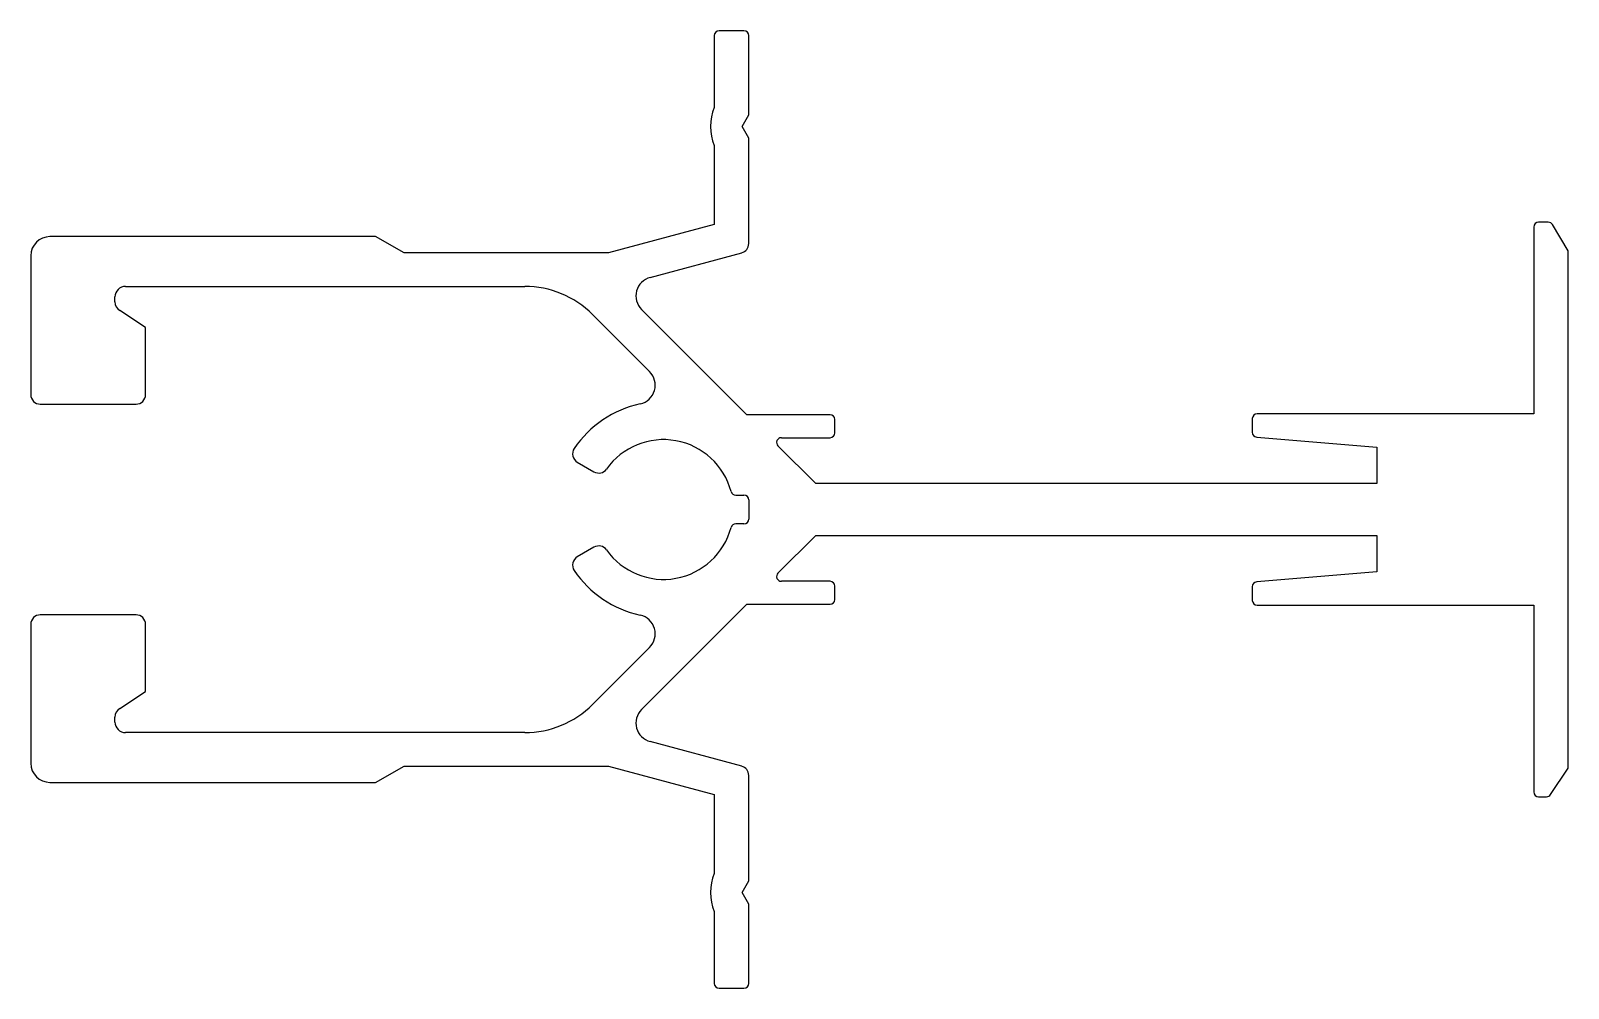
# Model space of a CAD drawing. Extents: x 1974.7 to 2055, y 1290.6 to 1340.6.
import ezdxf

# ---------------------------------------------------------------- set-up
doc = ezdxf.new("R2010")
doc.units = 0
doc.layers.get('0').update_dxf_attribs({"linetype": 'CONTINUOUS'})

msp = doc.modelspace()

# ---------------------------------------------------------------- linework, layer by layer
for p, q in [((2010.397, 1340.346), (2010.397, 1336.596)), ((2011.947, 1340.596), (2010.647, 1340.596)), ((2012.197, 1336.202), (2012.197, 1340.346)), ((2011.847, 1335.596), (2012.197, 1336.202)), ((2012.197, 1334.99), (2011.847, 1335.596)), ((2010.397, 1334.596), (2010.397, 1330.477)), ((2012.197, 1329.48), (2012.197, 1334.99)), ((2053.956, 1330.596), (2053.447, 1330.596)), ((1992.697, 1329.846), (1975.697, 1329.846)), ((1994.197, 1328.996), (1992.697, 1329.846)), ((2010.397, 1330.477), (2004.87, 1328.996)), ((2053.197, 1330.346), (2053.197, 1320.596)), ((2054.997, 1329.096), (2054.17, 1330.475)), ((2004.87, 1328.996), (1994.197, 1328.996)), ((2007.048, 1327.716), (2011.827, 1328.997)), ((2054.997, 1302.096), (2054.997, 1329.096)), ((1974.697, 1328.846), (1974.697, 1321.596)), ((1979.097, 1326.443), (1979.097, 1326.696)), ((1979.647, 1327.246), (2000.498, 1327.246)), ((1980.697, 1325.096), (1979.346, 1325.983)), ((2004.033, 1325.782), (2007.019, 1322.796)), ((2012.097, 1320.546), (2006.6, 1326.043)), ((1980.697, 1321.596), (1980.697, 1325.096)), ((1975.197, 1321.096), (1980.197, 1321.096)), ((2016.447, 1320.546), (2012.097, 1320.546)), ((2016.697, 1319.596), (2016.697, 1320.296)), ((2038.497, 1320.346), (2038.497, 1319.626)), ((2053.197, 1320.596), (2038.747, 1320.596)), ((2013.901, 1319.346), (2016.447, 1319.346)), ((2038.726, 1319.377), (2044.997, 1318.846)), ((2015.697, 1316.946), (2013.724, 1318.919)), ((2044.997, 1318.846), (2044.997, 1316.946)), ((2003.244, 1318.067), (2004.113, 1317.565)), ((2044.997, 1316.946), (2015.697, 1316.946)), ((2011.517, 1316.346), (2011.947, 1316.346)), ((2012.197, 1316.096), (2012.197, 1315.096)), ((2011.947, 1314.846), (2011.517, 1314.846)), ((2013.724, 1312.273), (2015.697, 1314.246)), ((2015.697, 1314.246), (2044.997, 1314.246)), ((2044.997, 1314.246), (2044.997, 1312.346)), ((2004.113, 1313.627), (2003.244, 1313.125)), ((2044.997, 1312.346), (2038.726, 1311.815)), ((2016.447, 1311.846), (2013.901, 1311.846)), ((2016.697, 1310.896), (2016.697, 1311.596)), ((2038.497, 1311.566), (2038.497, 1310.846)), ((2006.6, 1305.149), (2012.097, 1310.646)), ((2012.097, 1310.646), (2016.447, 1310.646)), ((2038.747, 1310.596), (2053.197, 1310.596)), ((2053.197, 1310.596), (2053.197, 1300.846)), ((1980.197, 1310.096), (1975.197, 1310.096)), ((1974.697, 1309.596), (1974.697, 1302.346)), ((1980.697, 1306.096), (1980.697, 1309.596)), ((2007.019, 1308.396), (2004.033, 1305.411)), ((1979.346, 1305.209), (1980.697, 1306.096)), ((1979.097, 1304.496), (1979.097, 1304.749)), ((2000.498, 1303.946), (1979.647, 1303.946)), ((2011.827, 1302.195), (2007.048, 1303.476)), ((1992.697, 1301.346), (1994.197, 1302.196)), ((1994.197, 1302.196), (2004.87, 1302.196)), ((2004.87, 1302.196), (2010.397, 1300.715)), ((2012.197, 1296.202), (2012.197, 1301.712)), ((2054.072, 1300.707), (2054.997, 1302.096)), ((1975.697, 1301.346), (1982.091, 1301.346)), ((1982.091, 1301.346), (1992.697, 1301.346)), ((2010.397, 1300.715), (2010.397, 1296.596)), ((2053.447, 1300.596), (2053.864, 1300.596)), ((2011.847, 1295.596), (2012.197, 1296.202)), ((2012.197, 1294.99), (2011.847, 1295.596)), ((2010.397, 1294.596), (2010.397, 1290.846)), ((2012.197, 1290.846), (2012.197, 1294.99)), ((2010.647, 1290.596), (2011.947, 1290.596))]:
    msp.add_line(p, q)
for centre, radius, start, end in [((2010.647, 1340.346), 0.25, 90, 180), ((2011.947, 1340.346), 0.25, 0, 90), ((2012.797, 1335.596), 2.6, 157.38014, 202.61986), ((2053.447, 1330.346), 0.25, 90, 180), ((2053.956, 1330.346), 0.25, 30.96376, 90), ((1975.697, 1328.846), 1, 90, 180), ((2011.697, 1329.48), 0.5, 285, 0), ((2007.307, 1326.75), 1, 105, 225), ((1979.647, 1326.696), 0.55, 90, 180), ((2000.498, 1322.246), 5, 45, 90), ((1979.647, 1326.443), 0.55, 180, 236.72511), ((2006.312, 1322.089), 1, 282.46883, 45), ((1975.197, 1321.596), 0.5, 180, 270), ((1980.197, 1321.596), 0.5, 270, 0), ((2007.747, 1315.596), 5.65, 102.46883, 145.67561), ((2016.447, 1320.296), 0.25, 0, 90), ((2038.747, 1320.346), 0.25, 90, 180), ((2013.901, 1319.096), 0.25, 90, 225), ((2016.447, 1319.596), 0.25, 270, 0), ((2038.747, 1319.626), 0.25, 180, 265.16342), ((2003.494, 1318.5), 0.5, 145.67561, 240), ((2007.747, 1315.596), 3.65, 14.85717, 144.63083), ((2004.363, 1317.998), 0.5, 240, 324.63083), ((2011.517, 1316.596), 0.25, 194.85717, 270), ((2011.947, 1316.096), 0.25, 0, 90), ((2007.747, 1315.596), 3.65, 215.36917, 345.14283), ((2011.517, 1314.596), 0.25, 90, 165.14283), ((2011.947, 1315.096), 0.25, 270, 0), ((2003.494, 1312.692), 0.5, 120, 214.32439), ((2004.363, 1313.194), 0.5, 35.36917, 120), ((2007.747, 1315.596), 5.65, 214.32439, 257.53117), ((2013.901, 1312.096), 0.25, 135, 270), ((2016.447, 1311.596), 0.25, 0, 90), ((2038.747, 1311.566), 0.25, 94.83658, 180), ((2016.447, 1310.896), 0.25, 270, 0), ((2038.747, 1310.846), 0.25, 180, 270), ((1975.197, 1309.596), 0.5, 90, 180), ((1980.197, 1309.596), 0.5, 0, 90), ((2006.312, 1309.103), 1, 315, 77.53117), ((1979.647, 1304.749), 0.55, 123.27489, 180), ((2000.498, 1308.946), 5, 270, 315), ((2007.307, 1304.442), 1, 135, 255), ((1979.647, 1304.496), 0.55, 180, 270), ((1975.697, 1302.346), 1, 180, 270), ((2011.697, 1301.712), 0.5, 0, 75), ((2053.447, 1300.846), 0.25, 180, 270), ((2053.864, 1300.846), 0.25, 270, 326.30993), ((2012.797, 1295.596), 2.6, 157.38014, 202.61986), ((2010.647, 1290.846), 0.25, 180, 270), ((2011.947, 1290.846), 0.25, 270, 0)]:
    msp.add_arc(centre, radius, start, end)

doc.saveas('drawing.dxf')
